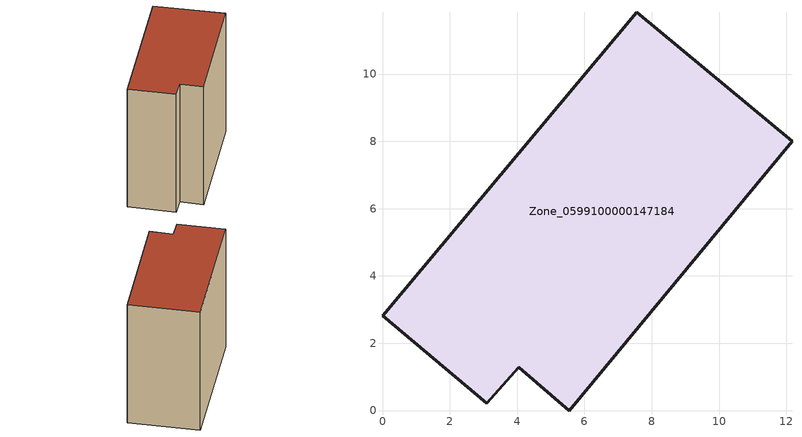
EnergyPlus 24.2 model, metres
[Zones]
Zone_0599100000147184
 floor ground (C_G): 7.55,11.83 12.17,8 5.55,0 4.05,1.29 3.1,0.22 0,2.81 z0
 wall outside (C_F): 12.17,8 7.55,11.83 0,2.81 3.1,0.22 4.05,1.29 5.55,0 12.17,8 z0:11.74
 roof outside (C_R): 7.55,11.83 0,2.81 3.1,0.22 4.05,1.29 5.55,0 12.17,8 z11.74
[BUILDING]
Pand.0599100000147184: North Axis=0; Terrain=City; Loads Convergence Tolerance Value=0.04; Temperature Convergence Tolerance Value=0.4; Solar Distribution=FullExterior; Maximum Number of Warmup Days=25; Minimum Number of Warmup Days=1
[Site:Location]
Rotterdam.The.Hague.AP_ZH_NLD Design_Conditions: Latitude=51.96; Longitude=4.45; Time Zone=1; Elevation=-4.5
[SITE:GROUNDTEMPERATURE:BUILDINGSURFACE]
18, 18, 18, 18, 18, 18, 18, 18, 18, 18, 18, 18
[MATERIAL] Thermal Absorptance=0.9; Solar Absorptance=0.7; Visible Absorptance=0.7
Name | Roughness | Thickness | Conductivity | Density | Specific Heat
G.TC.1946 | MediumSmooth | 0.15 | 1 | 540 | 1210
F.TC.1946 | Rough | 0.3 | 0.857143 | 1920 | 840
R.TC.1946 | MediumRough | 0.2 | 0.909091 | 1500 | 1000
[CONSTRUCTION]
C_G: G.TC.1946
C_F: F.TC.1946
C_R: R.TC.1946
[ZONE]
Zone_0599100000147184: Type=1; Multiplier=1; Ceiling Height=Autocalculate; Volume=Autocalculate; Floor Area=autocalculate; Part of Total Floor Area=Yes
[ZONEINFILTRATION:DESIGNFLOWRATE]
Infil_Zone_0599100000147184: Zone or ZoneList or Space or SpaceList=Zone_0599100000147184; Schedule=AlwaysOn; Design Flow Rate Calculation Method=Flow/Area; Flow Rate per Floor Area=0.003; Constant Term Coefficient=1; Temperature Term Coefficient=0; Velocity Term Coefficient=0; Velocity Squared Term Coefficient=0
[HVACTEMPLATE:ZONE:IDEALLOADSAIRSYSTEM]
Zone_0599100000147184: Maximum Heating Supply Air Temperature=50; Minimum Cooling Supply Air Temperature=13; Maximum Heating Supply Air Humidity Ratio=0.0156; Minimum Cooling Supply Air Humidity Ratio=0.0077; Heating Limit=NoLimit; Cooling Limit=NoLimit; Dehumidification Control Type=ConstantSensibleHeatRatio; Cooling Sensible Heat Ratio=0.7; Dehumidification Setpoint=60; Humidification Control Type=None; Humidification Setpoint=30; Outdoor Air Method=None; Outdoor Air Flow Rate per Person=0.00944; Outdoor Air Flow Rate per Zone Floor Area=0; Outdoor Air Flow Rate per Zone=0; Demand Controlled Ventilation Type=None; Outdoor Air Economizer Type=NoEconomizer; Heat Recovery Type=None; Sensible Heat Recovery Effectiveness=0.7; Latent Heat Recovery Effectiveness=0.65
[ZONECONTROL:THERMOSTAT]
ThermostatControl_Zone_0599100000147184: Zone or ZoneList=Zone_0599100000147184; Control Type Schedule=DualSetpointControlType; Control 1=Thermostat_Zone_0599100000147184; Temperature Difference Between Cutout And Setpoint=0
[THERMOSTATSETPOINT:DUALSETPOINT]
Thermostat_Zone_0599100000147184: Heating Setpoint Temperature Schedule=HeatingSetpoint_Zone_0599100000147184; Cooling Setpoint Temperature Schedule=CoolingSetpoint_Zone_0599100000147184
[SCHEDULE:COMPACT]
HeatingSetpoint_Zone_0599100000147184: Through: 12/31, For: AllDays, Until: 24:00, 21
CoolingSetpoint_Zone_0599100000147184: Through: 12/31, For: AllDays, Until: 24:00, 24
DualSetpointControlType: Through: 12/31, For: AllDays, Until: 24:00, 4
AlwaysOn: Through: 12/31, For: AllDays, Until: 24:00, 1
